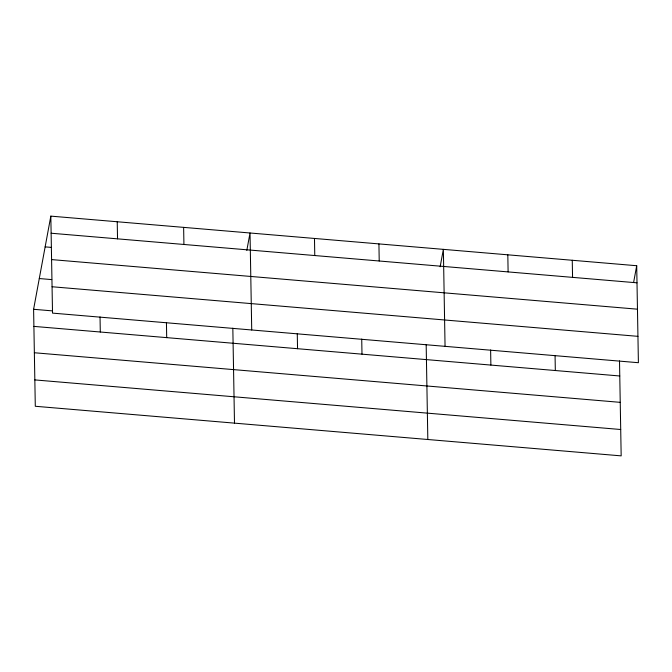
<?xml version="1.0" encoding="UTF-8"?>
<svg xmlns="http://www.w3.org/2000/svg" width="672" height="672" viewBox="0 0 672 672"><rect width="100%" height="100%" fill="white"/><g stroke="black" fill="none" stroke-linecap="round" stroke-linejoin="round"><path stroke-width="1.01" d="M619.508 360.898L621.172 455.868L35.297 406.274L33.6 309.288L50.828 216.132L636.703 265.726L638.4 362.712L52.525 313.118L50.828 216.132M246.809 250.412L250.026 232.991L251.723 329.977M440.143 266.776L443.369 249.354L445.057 346.34M633.671 282.122L636.703 265.726M51.131 233.226L637.006 282.82M45.142 246.876L51.374 247.397M51.593 259.594L637.468 309.187M39.287 278.544L51.736 279.602M52.063 286.751L637.938 336.344M33.6 309.288L52.273 310.876M33.902 326.39L619.777 375.984M34.356 352.75L620.231 402.343M34.835 379.915L620.71 429.509M572.258 260.266L572.561 277.368M555.064 355.438L555.324 370.524M507.814 254.814L508.116 271.908M490.619 349.986L490.879 365.072M426.174 344.526L427.829 439.505M378.924 243.902L379.218 260.996M361.729 339.074L361.99 354.161M314.479 238.451L314.773 255.545M297.276 333.614L297.545 348.709M232.831 328.163L234.494 423.142M183.632 227.371L183.926 244.474M166.438 322.543L166.698 337.63M117.23 221.752L117.533 238.846M100.036 316.924L100.296 332.01"/></g></svg>
